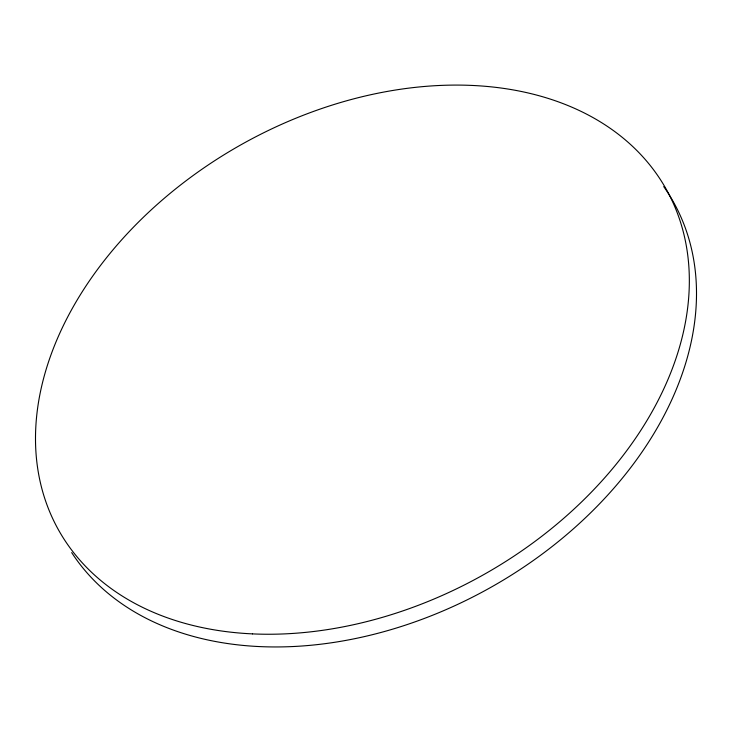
<?xml version="1.0" encoding="UTF-8"?>
<svg xmlns="http://www.w3.org/2000/svg" width="732" height="732" viewBox="0 0 732 732"><rect width="100%" height="100%" fill="white"/><g stroke="black" fill="none" stroke-linecap="round" stroke-linejoin="round"><path stroke-width="1.1" d="M663.723 186.596A348.359 246.83 -29.3 0 1 508.191 577.118A348.359 246.83 -29.3 0 1 71.672 552.587M252.522 633.885A348.359 246.83 -29.3 0 0 683.999 234.716A348.359 246.83 -29.3 0 0 150.755 210.294A348.359 246.83 -29.3 0 0 252.522 633.885"/></g></svg>
